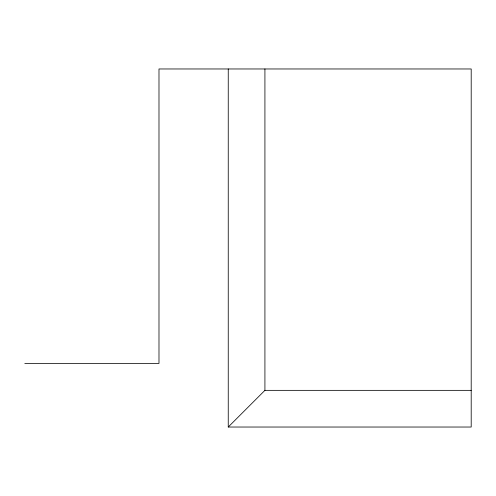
<?xml version="1.0" encoding="UTF-8"?>
<svg xmlns="http://www.w3.org/2000/svg" width="496" height="496" viewBox="0 0 496 496"><rect width="100%" height="100%" fill="white"/><g stroke="black" fill="none" stroke-linecap="round" stroke-linejoin="round"><path stroke-width="0.74" d="M24.8 363.432L158.987 363.432L158.987 68.969L471.2 68.969L471.2 427.031L228.247 427.031L264.92 390.352L264.92 68.969M264.92 390.352L471.2 390.352M228.247 68.969L228.247 427.031"/></g></svg>
